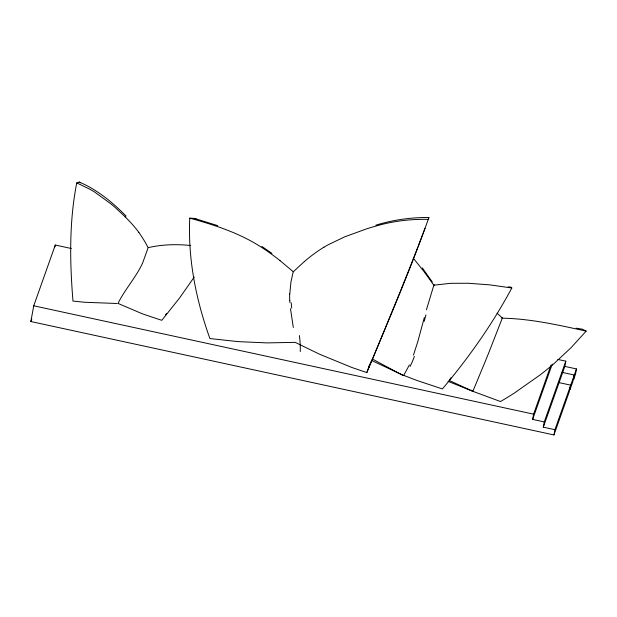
<?xml version="1.0" encoding="UTF-8"?>
<svg xmlns="http://www.w3.org/2000/svg" width="617" height="617" viewBox="0 0 617 617"><rect width="100%" height="100%" fill="white"/><g stroke="black" fill="none" stroke-linecap="round" stroke-linejoin="round"><path stroke-width="0.93" d="M217.778 225.668L194.478 218.395L189.758 218.171C187.823 259.163 196.09 300.086 209.903 338.54L234.383 341.224A269.621 120.307 10.4 0 0 240.067 341.718L267.038 342.898L295.181 342.358L319.552 354.22L351.135 367.184A135.802 60.597 10.4 0 0 353.734 368.133L366.837 372.56C388.209 321.195 410.344 269.83 428.915 217.508C410.945 217.361 393.014 219.868 375.838 225.182M289.782 293.993L290.908 282.216L293.16 271.935L304.374 261.492M576.471 368.927L554.922 429.694L543.299 427.172L564.848 366.413L576.471 368.927L575.507 374.18L573.71 379.239L574.226 375.29L572.815 381.769L570.123 389.366L570.632 385.417L569.221 391.903L553.958 434.939L30.85 321.534L33.742 305.801L55.291 245.034L71.294 248.504M54.952 246.885L55.291 245.034M557.76 359.418L565.812 361.169L544.263 421.928L532.633 419.406L533.597 414.161L550.966 365.187M543.299 427.172L544.263 421.928M564.848 366.413L565.812 361.169M553.958 434.939L554.922 429.694M126.123 216.089C112.471 202.314 97.27 189.681 79.254 182.061L76.755 182.894C69.089 221.765 69.76 261.747 72.976 301.065L83.079 302.114A97 43.283 10.4 0 0 85.115 302.284L116.821 303.487M424.311 317.562L417.809 341.571L413.459 355.107M147.987 248.088L142.635 262.989M426.432 309.811L433.844 285.201L434.268 284.784L434.515 285.255M30.85 321.534L31.806 318.842M366.837 372.56L369.645 364.647M369.622 365.04L368.565 368.017L370.269 363.984M369.83 364.446L370.046 363.853M370.462 362.657L370.678 362.063M375.298 352.307L372.467 359.071L402.724 375.313L402.5 374.696M449.029 380.365L472.853 391.317L500.518 401.536A129.971 35.13 -36.7 0 0 514.455 392.983L540.029 374.997A91.185 24.641 -36.7 0 0 553.997 363.621L570.995 347.764L586.15 331.128L582.471 329.193L576.178 328.182M532.633 419.406L552.254 364.084M423.085 233.357L425.02 228.236M422.768 234.205L418.079 246.453M415.65 252.723L417.732 247.348M415.341 253.518L410.629 265.572A71.425 1.473 -68.1 0 1 402.654 285.609L400.232 291.633M399.885 292.497L382.062 335.918M382.016 336.041L375.876 350.903M448.035 381.314L472.853 391.317L484.769 362.603A68.857 1.704 -67.7 0 0 488.757 352.793L502.408 317.855L501.945 318.241M372.529 358.647L370.555 363.32M117.955 303.487C124.727 289.651 135.748 277.704 142.388 263.528M409.418 364.878L403.703 375.383L402.724 375.313M508.184 286.905L510.915 287.09L511.825 287.992C492.466 324.056 468.781 357.69 442.397 388.941L419.645 381.383A269.621 120.307 10.4 0 1 414.439 379.524L403.703 375.383M194.216 277.072L179.508 298.073L161.816 320.323L145.566 314.925A192.589 85.933 10.4 0 1 141.848 313.598L118.217 303.487M450.179 378.846L450.958 377.766M449.392 379.933L449.785 379.386M428.422 218.14L428.915 217.508M165.58 314.732L166.652 313.451M293.345 271.819L280.064 260.636M428.684 219.39C410.436 218.919 392.142 221.179 374.65 226.454A244.733 218.457 19.5 0 0 366.591 228.853L344.633 236.874L328.252 244.733A139.373 124.41 19.5 0 0 324.002 247.201M190.684 245.489C176.485 244.062 162.047 244.44 148.111 247.656A122.536 109.379 19.5 0 0 138.817 232.401M511.825 287.992L490.075 284.892L468.257 283.257L450.379 283.326L433.844 285.201L423.833 271.364L413.583 258.523M562.126 372.383L574.35 375.036M558.532 382.509L570.764 385.162M33.742 305.801L533.597 414.161M586.15 331.128C558.601 325.074 530.782 318.742 502.462 318.179L497.078 313.151M189.758 218.171C213.968 224.789 238.339 232.671 259.703 246.152A207.227 184.977 19.5 0 1 280.056 260.644M402.292 374.804L402.824 375.02M402.029 374.689L400.834 374.187M400.703 374.133L371.696 360.513M194.478 218.395L196.846 219.413M76.755 182.894L89.149 188.887A108.9 97.216 19.5 0 1 94.571 191.98L110.613 203.649A174.812 156.039 19.5 0 1 115.325 207.636L125.205 216.852M261.886 246.445L271.912 253.386M79.254 182.061L80.357 182.825M471.542 390.145L472.853 391.317M422.367 267.932L432.309 282.015M293.322 327.504L290.476 308.67M289.82 300.494L289.936 302.754M299.422 335.548A75.652 19.921 72 0 1 300.255 351.574M304.42 261.531A171.626 153.201 19.5 0 1 323.971 247.162M414.4 356.395A67.885 30.225 -80.7 0 1 410.12 366.436M424.203 321.341A69.251 3.679 -75.8 0 1 425.946 314.863M291.725 308.13A41.254 12.648 85.4 0 1 291.232 302.762M289.72 300.479A37.521 14.831 85.6 0 1 289.689 293.939M125.151 216.899A128.598 114.793 19.5 0 1 138.879 232.362"/></g></svg>
